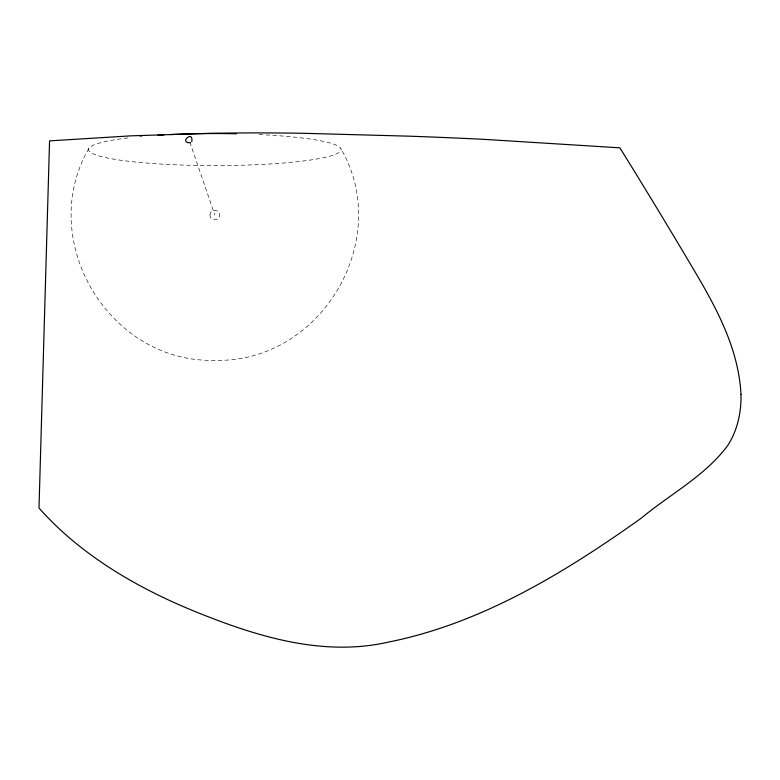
<?xml version="1.0" encoding="UTF-8"?>
<svg xmlns="http://www.w3.org/2000/svg" width="780" height="780" viewBox="0 0 780 780"><rect width="100%" height="100%" fill="white"/><g stroke="black" fill="none" stroke-linecap="round" stroke-linejoin="round"><path stroke-width="0.58" stroke-dasharray="3.9 2.92" d="M88.871 148.463C35.665 240.103 108.927 363.295 214.851 360.311C320.765 363.295 394.027 240.103 340.821 148.463M189.871 142.155L214.851 215.085M259.145 134.56A126.272 16.019 0 0 1 324.5 157.511A126.272 16.019 0 0 1 135.505 162.025A126.272 16.019 0 0 1 130.562 137.631M139.678 136.685A126.272 16.019 0 0 1 142.048 136.471M210.015 214.607C209.118 220.808 219.355 221.812 219.677 215.563C220.574 209.362 210.346 208.357 210.015 214.607"/><path stroke-width="1.17" d="M191.773 141.668C193.655 129.275 178.084 143.393 190.612 142.72M157.95 135.262A126.272 16.019 0 0 1 163.878 134.901M170.557 134.56A126.272 16.019 0 0 1 236.379 133.78M740.971 394.573C741.419 412.347 737.432 430.423 727.75 445.497C704.954 476.141 669.659 494.442 640.731 518.573C564.437 572.783 481.816 623.298 388.898 642.008C325.046 656.682 260.803 637.728 201.698 614.201C154.703 595.608 109.337 571.642 70.609 538.892A298.974 202.274 16.2 0 1 39 507.994L49.559 140.868L131.118 135.837L208.991 133.341A350.171 44.431 0 0 1 302.981 133.282L409.997 136.198A800.689 101.585 0 0 1 483.522 139.318L619.885 147.839A153.933 3.734 58.3 0 1 635.027 172.341C653.786 202.839 672.282 233.503 690.553 264.303C714.431 304.278 738.66 346.973 740.971 394.573"/></g></svg>
